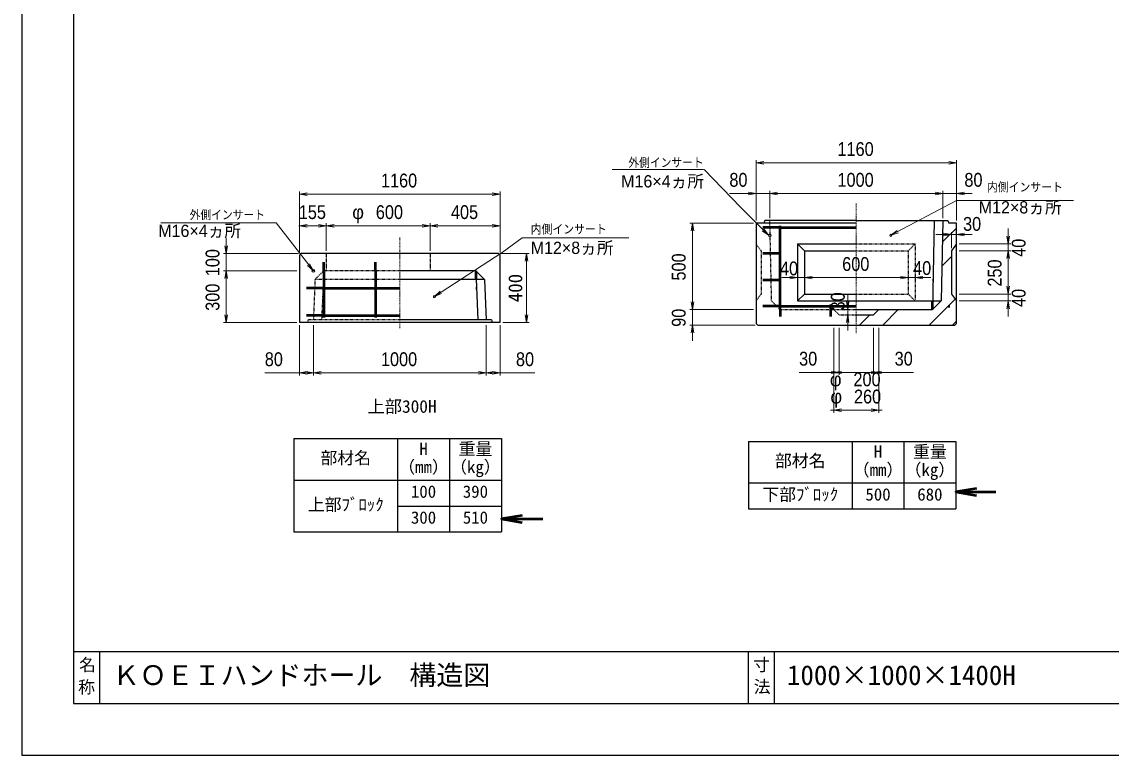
# Model space of a CAD drawing. Units: millimetres, scale not verified. Extents: x -210 to 210, y -148 to 148.
# Drawn here: x -210 to 0, y -148.5 to -7 of the extents above; entities that cross this region are included whole.
import ezdxf
from ezdxf.enums import TextEntityAlignment as Align

# ---------------------------------------------------------------- set-up
doc = ezdxf.new("R2010")
doc.units = ezdxf.units.MM
doc.linetypes.add('USER1', pattern=[12.95, 6.35, -3.175, 0.25, -3.175])
doc.linetypes.add('USER2', pattern=[4.7625, 3.175, -1.5875])
doc.layers.add('0-0', color=7, linetype='Continuous')
for name, color, linetype, lineweight in [('0-1_0', 9, 'Continuous', 25), ('0-2_dims', 2, 'Continuous', 13), ('0-3_pen1実線', 4, 'Continuous', 13), ('0-4_pen2実線', 3, 'Continuous', 13), ('0-5_pen3実線', 7, 'Continuous', 25), ('0-6_pen4実線', 6, 'Continuous', 25), ('0-7_pen1一点', 4, 'USER1', 13), ('0-8_pen2破線', 3, 'USER2', 25), ('0-9_鉄筋１', 7, 'Continuous', 50), ('0-A_鉄筋２', 7, 'Continuous', 50)]:
    doc.layers.add(name, color=color, linetype=linetype, lineweight=lineweight)
doc.styles.add('ＭＳ ゴシック', font='')
doc.styles.add('ＭＳ Ｐゴシック', font='')
doc.styles.get('ＭＳ ゴシック').set_extended_font_data('MS Gothic')
doc.styles.get('ＭＳ Ｐゴシック').set_extended_font_data('MS PGothic')

# ---------------------------------------------------------------- blocks, each defined once
blk = doc.blocks.new('部分図 1')
at = {"layer": '0-1_0'}
blk.add_lwpolyline([(0, 0), (12600, 0), (12600, 8910), (0, 8910)], close=True, dxfattribs=at)
at = {"layer": '0-2_dims'}
for p, q in [((4246, 3094), (4246, 3444.21)), ((5406, 3429.21), (4246, 3429.21)), ((5406, 3094), (5406, 3444.21)), ((1606, 2909), (1606, 3262.21)), ((2766, 3247.21), (1606, 3247.21)), ((2766, 2909), (2766, 3262.21)), ((4246, 3251.17), (4091.91, 3251.17)), ((4246, 3094), (4246, 3266.17)), ((4246, 3251.17), (4326, 3251.17)), ((4326, 3109), (4326, 3266.17)), ((4326, 3109), (4326, 3266.17)), ((4326, 3251.17), (4416, 3251.17)), ((4326, 3251.17), (5326, 3251.17)), ((5326, 3251.17), (5236, 3251.17)), ((5326, 3109), (5326, 3266.17)), ((5326, 3109), (5326, 3266.17)), ((5326, 3251.17), (5406, 3251.17)), ((5406, 3094), (5406, 3266.17)), ((5406, 3251.17), (5496, 3251.17)), ((1606, 3064.26), (1601.68, 3064.26)), ((1606, 2909), (1606, 3079.26)), ((1761, 3064.26), (1606, 3064.26)), ((1761, 2919), (1761, 3079.26)), ((1761, 2919), (1761, 3079.26)), ((1761, 3064.26), (1765.32, 3064.26)), ((1761, 3064.26), (2361, 3064.26)), ((2361, 2919), (2361, 3079.26)), ((2361, 2919), (2361, 3079.26)), ((2361, 3064.26), (2766, 3064.26)), ((2766, 2909), (2766, 3079.26)), ((4231, 3079), (3863, 3079)), ((3878, 2579), (3878, 3079)), ((5376, 2934), (5376, 3028.11)), ((5406, 2974), (5406, 3028.11)), ((5704.74, 2959), (5704.74, 3049)), ((1182, 2904), (1182, 2994)), ((5376, 3013.11), (5286, 3013.11)), ((5376, 3013.11), (5406, 3013.11)), ((5406, 3013.11), (5496, 3013.11)), ((1601, 2904), (1167, 2904)), ((1182, 2804), (1182, 2904)), ((5421, 2959), (5719.74, 2959)), ((5421, 2919), (5719.74, 2919)), ((5421, 2919), (5719.74, 2919)), ((5704.74, 2919), (5704.74, 2959)), ((5704.74, 2919), (5704.74, 2829)), ((5704.74, 2919), (5704.74, 2669)), ((1591, 2804), (1167, 2804)), ((1591, 2804), (1167, 2804)), ((1182, 2804), (1182, 2504)), ((1182, 2804), (1182, 2714)), ((4526, 2764), (4526, 2779)), ((5126, 2764), (5126, 2779)), ((5126, 2779), (5126, 2749)), ((5166, 2779), (5166, 2749)), ((4486, 2764), (4396, 2764)), ((4486, 2764), (4486, 2749)), ((4526, 2764), (4486, 2764)), ((4526, 2764), (4526, 2749)), ((4526, 2764), (4616, 2764)), ((4526, 2764), (5126, 2764)), ((5126, 2764), (5036, 2764)), ((5126, 2764), (5166, 2764)), ((5166, 2764), (5256, 2764)), ((5704.74, 2669), (5704.74, 2759)), ((3878, 2579), (3878, 2669)), ((4776, 2579), (4776, 2669)), ((5421, 2669), (5719.74, 2669)), ((5421, 2669), (5719.74, 2669)), ((5704.74, 2669), (5704.74, 2629)), ((5421, 2629), (5719.74, 2629)), ((5704.74, 2629), (5704.74, 2539)), ((4231, 2579), (3863, 2579)), ((4231, 2579), (3863, 2579)), ((3878, 2579), (3878, 2489)), ((4776, 2579), (4761, 2579)), ((4776, 2549), (4761, 2549)), ((4776, 2549), (4776, 2579)), ((4776, 2549), (4776, 2459)), ((1591, 2504), (1167, 2504)), ((1606, 2489), (1606, 2198)), ((1686, 2489), (1686, 2198)), ((1686, 2489), (1686, 2198)), ((2686, 2489), (2686, 2198)), ((2686, 2489), (2686, 2198)), ((2766, 2489), (2766, 2198)), ((4241, 2489), (3863, 2489)), ((3878, 2489), (3878, 2399)), ((4696, 2474), (4696, 2201)), ((4696, 2474), (4696, 1982)), ((4726, 2474), (4726, 2201)), ((4726, 2474), (4726, 2201)), ((4926, 2474), (4926, 2201)), ((4926, 2474), (4926, 2201)), ((4956, 2474), (4956, 2201)), ((4956, 2474), (4956, 1982)), ((1686, 2213), (2686, 2213)), ((4726, 2216), (4636, 2216)), ((4726, 2216), (4926, 2216)), ((4926, 2216), (5016, 2216)), ((4696, 1997), (4676, 1997)), ((4696, 1997), (4956, 1997)), ((4956, 1997), (4976, 1997))]:
    blk.add_line(p, q, dxfattribs=at)
at = {"layer": '0-2_dims', "lineweight": 18}
for p, q in [((3943.12, 3389.43), (3414.73, 3389.43)), ((5465.9, 3210.8), (6082.37, 3210.8)), ((1425.14, 3081.91), (803.68, 3081.91)), ((2893.42, 2994.28), (3509.89, 2994.28)), ((2771, 2904), (2934, 2904)), ((2919, 2904), (2919, 2504)), ((2781, 2504), (2934, 2504))]:
    blk.add_line(p, q, dxfattribs=at)
at = {"layer": '0-2_dims', "lineweight": 50}
for p, q in [((5401.61, 1523.5), (5632, 1523.5)), ((2773.43, 1367.5), (3014, 1367.5))]:
    blk.add_line(p, q, dxfattribs=at)
at = {"layer": '0-2_dims'}
for points in [[(4291, 3436.71), (4246, 3429.21), (4291, 3421.71)], [(5361, 3421.71), (5406, 3429.21), (5361, 3436.71)], [(4318, 3009), (4157.85, 3169.15), (3945.97, 3389.43)], [(1651, 3254.71), (1606, 3247.21), (1651, 3239.71)], [(2721, 3239.71), (2766, 3247.21), (2721, 3254.71)], [(4201, 3243.67), (4246, 3251.17), (4201, 3258.67)], [(4371, 3258.67), (4326, 3251.17), (4371, 3243.67)], [(4371, 3258.67), (4326, 3251.17), (4371, 3243.67)], [(5281, 3243.67), (5326, 3251.17), (5281, 3258.67)], [(5281, 3243.67), (5326, 3251.17), (5281, 3258.67)], [(5451, 3258.67), (5406, 3251.17), (5451, 3243.67)], [(5026, 3009), (5406, 3210.8), (5481.45, 3210.8)], [(1686, 2804), (1470.14, 3081.91), (1425.14, 3081.91)], [(1651, 3071.76), (1606, 3064.26), (1651, 3056.76)], [(1716, 3056.76), (1761, 3064.26), (1716, 3071.76)], [(1806, 3071.76), (1761, 3064.26), (1806, 3056.76)], [(2316, 3056.76), (2361, 3064.26), (2316, 3071.76)], [(2406, 3071.76), (2361, 3064.26), (2406, 3056.76)], [(2721, 3056.76), (2766, 3064.26), (2721, 3071.76)], [(3885.5, 3034), (3878, 3079), (3870.5, 3034)], [(4280.88, 3035.52), (4318, 3009), (4291.48, 3046.12)], [(5062.23, 3036.73), (5026, 3009), (5069.26, 3023.48)], [(2386, 2654), (2777.14, 2909), (2893.42, 2994.28)], [(5331, 3005.61), (5376, 3013.11), (5331, 3020.61)], [(5451, 3020.61), (5406, 3013.11), (5451, 3005.61)], [(5697.24, 3004), (5704.74, 2959), (5712.24, 3004)], [(1174.5, 2949), (1182, 2904), (1189.5, 2949)], [(5712.24, 2874), (5704.74, 2919), (5697.24, 2874)], [(5712.24, 2874), (5704.74, 2919), (5697.24, 2874)], [(1652.47, 2834.94), (1686, 2804), (1664.32, 2844.14)], [(1189.5, 2759), (1182, 2804), (1174.5, 2759)], [(1189.5, 2759), (1182, 2804), (1174.5, 2759)], [(4441, 2756.5), (4486, 2764), (4441, 2771.5)], [(4571, 2771.5), (4526, 2764), (4571, 2756.5)], [(4571, 2771.5), (4526, 2764), (4571, 2756.5)], [(5081, 2756.5), (5126, 2764), (5081, 2771.5)], [(5081, 2756.5), (5126, 2764), (5081, 2771.5)], [(5211, 2771.5), (5166, 2764), (5211, 2756.5)], [(5697.24, 2714), (5704.74, 2669), (5712.24, 2714)], [(5697.24, 2714), (5704.74, 2669), (5712.24, 2714)], [(2419.6, 2684.86), (2386, 2654), (2427.79, 2672.29)], [(3870.5, 2624), (3878, 2579), (3885.5, 2624)], [(3870.5, 2624), (3878, 2579), (3885.5, 2624)], [(4768.5, 2624), (4776, 2579), (4783.5, 2624)], [(5712.24, 2584), (5704.74, 2629), (5697.24, 2584)], [(1174.5, 2549), (1182, 2504), (1189.5, 2549)], [(4783.5, 2504), (4776, 2549), (4768.5, 2504)], [(3885.5, 2444), (3878, 2489), (3870.5, 2444)], [(1686, 2213), (1606, 2213), (1405.18, 2213)], [(1651, 2220.5), (1606, 2213), (1651, 2205.5)], [(1641, 2205.5), (1686, 2213), (1641, 2220.5)], [(1731, 2220.5), (1686, 2213), (1731, 2205.5)], [(2641, 2205.5), (2686, 2213), (2641, 2220.5)], [(2731, 2220.5), (2686, 2213), (2731, 2205.5)], [(2686, 2213), (2766, 2213), (2966.82, 2213)], [(2721, 2205.5), (2766, 2213), (2721, 2220.5)], [(4726, 2216), (4696, 2216), (4495.18, 2216)], [(4681, 2208.5), (4726, 2216), (4681, 2223.5)], [(4681, 2208.5), (4726, 2216), (4681, 2223.5)], [(4741, 2223.5), (4696, 2216), (4741, 2208.5)], [(4911, 2208.5), (4956, 2216), (4911, 2223.5)], [(4971, 2223.5), (4926, 2216), (4971, 2208.5)], [(4971, 2223.5), (4926, 2216), (4971, 2208.5)], [(4926, 2216), (4956, 2216), (5156.82, 2216)], [(4741, 2004.5), (4696, 1997), (4741, 1989.5)], [(4911, 1989.5), (4956, 1997), (4911, 2004.5)]]:
    blk.add_lwpolyline(points, dxfattribs=at)
at = {"layer": '0-2_dims', "lineweight": 18}
for points in [[(2926.5, 2859), (2919, 2904), (2911.5, 2859)], [(2911.5, 2549), (2919, 2504), (2926.5, 2549)]]:
    blk.add_lwpolyline(points, dxfattribs=at)
at = {"layer": '0-2_dims', "lineweight": 50}
for points in [[(5521.61, 1543.5), (5401.61, 1523.5), (5521.61, 1503.5)], [(2893.43, 1387.5), (2773.43, 1367.5), (2893.43, 1347.5)]]:
    blk.add_lwpolyline(points, dxfattribs=at)
at = {"layer": '0-3_pen1実線'}
for p, q in [((5323.3, 2968.57), (5406, 3051.26)), ((5320.34, 2830.9), (5376, 2886.56)), ((5247.85, 2489), (5398.22, 2639.37)), ((4843.74, 2489), (4903.74, 2549)), ((4978.44, 2489), (5068.44, 2579)), ((5382.55, 2489), (5406, 2512.45))]:
    blk.add_line(p, q, dxfattribs=at)
at = {"layer": '0-4_pen2実線'}
for centre, radius in [((4326, 3009), 8), ((5026, 3009), 6), ((1686, 2804), 8), ((2386, 2654), 6)]:
    blk.add_circle(centre, radius, dxfattribs=at)
at = {"layer": '0-5_pen3実線'}
for p, q in [((4296, 3094), (4291, 3079)), ((5277.08, 3094), (5266, 2579)), ((5326, 3094), (5316, 2629)), ((5356, 3094), (5361, 3079)), ((4246, 3079), (4246, 2499)), ((4826, 3079), (4246, 3079)), ((5406, 3079), (5361, 3079)), ((5406, 3079), (5361, 3079)), ((5406, 2499), (5406, 3079)), ((1606, 2894), (1616, 2904)), ((2756, 2904), (1616, 2904)), ((2766, 2894), (2756, 2904)), ((4486, 2959), (4826, 2959)), ((4486, 2959), (4526, 2919)), ((4486, 2959), (4486, 2629)), ((4526, 2919), (4826, 2919)), ((4526, 2919), (4526, 2669)), ((5406, 2959), (5376, 2919)), ((5376, 2919), (5376, 2669)), ((1606, 2894), (1606, 2504)), ((2766, 2504), (2766, 2894)), ((2626, 2804), (2186, 2804)), ((2626, 2804), (2676, 2754)), ((2626, 2804), (2637.49, 2519)), ((2676, 2754), (2186, 2754)), ((2676, 2754), (2686, 2519)), ((4526, 2669), (4486, 2629)), ((4526, 2669), (4826, 2669)), ((5376, 2669), (5406, 2629)), ((4486, 2629), (5316, 2629)), ((5316, 2629), (5266, 2579)), ((4826, 2579), (5266, 2579)), ((4826, 2579), (5266, 2579)), ((4826, 2549), (4926, 2549)), ((4826, 2549), (4926, 2549)), ((4926, 2549), (4956, 2579)), ((2766, 2504), (1606, 2504)), ((2716, 2519), (2186, 2519)), ((2716, 2519), (2721, 2504)), ((4246, 2499), (4256, 2489)), ((4256, 2489), (5396, 2489)), ((5406, 2499), (5396, 2489)), ((2173.43, 1832.38), (2173.43, 1292.38)), ((2473.43, 1832.38), (2473.43, 1292.38)), ((4801.61, 1816), (4801.61, 1426)), ((5101.61, 1816), (5101.61, 1426)), ((1573.43, 1592.38), (2773.43, 1592.38)), ((4201.61, 1576), (5401.61, 1576)), ((2173.43, 1442.38), (2773.43, 1442.38)), ((450, 600), (450, 300)), ((4350, 600), (4350, 300))]:
    blk.add_line(p, q, dxfattribs=at)
for points in [[(4826, 3094), (4296, 3094), (4291, 3079)], [(4826, 3094), (5356, 3094), (5361, 3079)]]:
    blk.add_lwpolyline(points, dxfattribs=at)
at = {"layer": '0-6_pen4実線'}
for p, q in [((1573.43, 1832.38), (2773.43, 1832.38)), ((1573.43, 1832.38), (1573.43, 1292.38)), ((2773.43, 1832.38), (2773.43, 1292.38)), ((4201.61, 1816), (5401.61, 1816)), ((4201.61, 1816), (4201.61, 1426)), ((5401.61, 1816), (5401.61, 1426)), ((4201.61, 1426), (5401.61, 1426)), ((1573.43, 1292.38), (2773.43, 1292.38)), ((300, 600), (12300, 600)), ((4200, 600), (4200, 300))]:
    blk.add_line(p, q, dxfattribs=at)
blk.add_lwpolyline([(300, 300), (12300, 300), (12300, 8610), (300, 8610)], close=True, dxfattribs=at)
at = {"layer": '0-7_pen1一点'}
for p, q in [((4826, 3194), (4826, 2443.58)), ((2186, 2471), (2186, 2997.67))]:
    blk.add_line(p, q, dxfattribs=at)
at = {"layer": '0-8_pen2破線'}
for p, q in [((4336, 2629), (4326, 3094)), ((1761, 2904), (1761, 2804)), ((2361, 2904), (2361, 2804)), ((4246, 2959), (4276, 2919)), ((4276, 2919), (4276, 2669)), ((4826, 2959), (5166, 2959)), ((4826, 2919), (5126, 2919)), ((5166, 2959), (5126, 2919)), ((5126, 2919), (5126, 2669)), ((5166, 2959), (5166, 2629)), ((5376, 2919), (5376, 2669)), ((1696, 2754), (1746, 2804)), ((1746, 2804), (1733.87, 2518.92)), ((2186, 2804), (1746, 2804)), ((1696, 2754), (1686, 2519)), ((2186, 2754), (1696, 2754)), ((4276, 2669), (4246, 2629)), ((4826, 2669), (5126, 2669)), ((5126, 2669), (5166, 2629)), ((4386, 2579), (4336, 2629)), ((4386, 2579), (4826, 2579)), ((4726, 2549), (4696, 2579)), ((4726, 2549), (4826, 2549)), ((1656, 2519), (1651, 2504)), ((2186, 2519), (1656, 2519))]:
    blk.add_line(p, q, dxfattribs=at)
at = {"layer": '0-9_鉄筋１'}
for p, q in [((4386, 2579), (4386, 3064)), ((4386, 3054), (4826, 3054)), ((1746, 2804), (1746, 2534)), ((2046, 2804), (2046, 2534)), ((2626, 2804), (2626, 2754)), ((1746, 2704), (2186, 2704)), ((4386, 2599), (4826, 2599)), ((4676, 2609), (4676, 2579)), ((5266, 2579), (5266, 2629)), ((1746, 2544), (2186, 2544))]:
    blk.add_line(p, q, dxfattribs=at)
at = {"layer": '0-A_鉄筋２'}
for p, q in [((4386, 3054), (4286, 3054)), ((4386, 2904), (4286, 2904)), ((1746, 2804), (1746, 2854)), ((2046, 2804), (2046, 2854)), ((4386, 2749), (4286, 2749)), ((5266, 2749), (5269.66, 2749)), ((1746, 2704), (1646, 2704)), ((2626, 2704), (2630.03, 2704)), ((4386, 2599), (4286, 2599)), ((5266, 2599), (5266.43, 2599)), ((5357.85, 2599), (5366, 2599)), ((1746, 2544), (1646, 2544)), ((4386, 2579), (4386, 2539)), ((4676, 2579), (4676, 2539))]:
    blk.add_line(p, q, dxfattribs=at)
at = {"layer": '0-2_dims', "color": 7, "style": 'ＭＳ Ｐゴシック', "width": 0.9}
for s, height, p in [('1160', 79.98, (4716.91, 3444.21)), ('外側インサート', 50.68, (3507.8, 3389.43)), ('1160', 79.98, (2076.91, 3262.21)), ('80', 79.98, (4091.91, 3266.17)), ('1000', 79.98, (4716.91, 3266.17)), ('80', 79.98, (5451, 3266.17)), ('内側インサート', 51.2, (5580.74, 3247.21)), ('外側インサート', 50.68, (970.86, 3087.19)), ('155', 79.98, (1601.68, 3079.26)), ('600', 79.98, (2047.36, 3079.26)), ('405', 79.98, (2481.68, 3079.26)), ('30', 79.98, (5443.24, 3011.07)), ('内側インサート', 51.2, (2942.71, 3003.46)), ('40', 79.98, (4384.45, 2753.45)), ('600', 79.98, (4744.18, 2779)), ('40', 79.98, (5154.45, 2755.45)), ('80', 79.98, (1405.18, 2228)), ('1000', 79.98, (2076.91, 2228)), ('80', 79.98, (2857.73, 2228)), ('30', 79.98, (4495.18, 2231)), ('30', 79.98, (5047.73, 2231)), ('200', 79.98, (4809.36, 2111.45)), ('260', 79.98, (4812.36, 2012))]:
    blk.add_text(s, height=height, dxfattribs=at).set_placement(p, align=Align.BOTTOM_LEFT)
at = {"layer": '0-2_dims', "color": 7, "style": 'ＭＳ Ｐゴシック'}
for s, height, p in [('M16×4ヵ所', 70.81, (3466.03, 3265)), ('M12×8ヵ所', 70.81, (5534.17, 3114.21)), ('φ', 79.98, (1911, 3079.26)), ('M16×4ヵ所', 70.81, (789.05, 2978.47)), ('M12×8ヵ所', 70.81, (2943.14, 2880)), ('φ', 79.98, (4673, 2111.45)), ('φ', 79.98, (4676, 2012))]:
    blk.add_text(s, height=height, dxfattribs=at).set_placement(p, align=Align.BOTTOM_LEFT)
at = {"layer": '0-2_dims', "color": 7, "style": 'ＭＳ Ｐゴシック', "width": 0.9}
for s, p in [('40', (5828.83, 2884.45)), ('100', (1167, 2772.18)), ('500', (3863, 2747.18)), ('250', (5689.74, 2712.18)), ('300', (1167, 2572.18)), ('30', (4782.93, 2574.45)), ('40', (5828.83, 2594.45)), ('90', (3863, 2479.45))]:
    blk.add_text(s, height=79.98, rotation=90, dxfattribs=at).set_placement(p, align=Align.BOTTOM_LEFT)
at = {"layer": '0-2_dims', "color": 7, "style": 'ＭＳ ゴシック'}
blk.add_text('400', height=80.65, rotation=90, dxfattribs=at).set_placement((2918.5, 2621.5), align=Align.BOTTOM_LEFT)
at = {"layer": '0-5_pen3実線', "style": 'ＭＳ ゴシック'}
for s, height, p in [('上部300H', 73.31, (1999, 1960)), ('部材名', 71.47, (1727.2, 1663.64)), ('H', 71.47, (2299.05, 1716.13)), ('重量', 71.47, (2525.95, 1716.14)), ('H', 71.47, (4927.24, 1699.75)), ('重量', 71.47, (5154.13, 1699.76)), ('（mm）', 71.49, (2177.16, 1611.12)), ('（kg）', 71.49, (2477.16, 1611.12)), ('部材名', 71.47, (4355.39, 1647.26)), ('（mm）', 71.49, (4805.35, 1594.74)), ('（kg）', 71.49, (5105.35, 1594.74)), ('100', 71.47, (2250.31, 1468.64)), ('390', 71.44, (2550.34, 1468.66)), ('下部ﾌﾞﾛｯｸ', 71.48, (4282.25, 1452.25)), ('500', 71.47, (4878.5, 1452.26)), ('680', 71.48, (5178.49, 1452.25)), ('上部ﾌﾞﾛｯｸ', 71.48, (1654.07, 1393.63)), ('300', 71.47, (2250.32, 1318.64)), ('510', 71.44, (2550.34, 1318.66)), ('名', 71.47, (330.86, 466.05)), ('寸', 71.38, (4229.1, 466.63)), ('ＫＯＥＩハンドホール\u3000構造図', 114.4, (525, 372)), ('1000×1000×1400H', 114.4, (4425, 372.01)), ('法', 71.44, (4232.55, 339.37)), ('称', 71.43, (325.72, 337.31))]:
    blk.add_text(s, height=height, dxfattribs=at).set_placement(p, align=Align.BOTTOM_LEFT)

msp = doc.modelspace()

# ---------------------------------------------------------------- block references
at = {"layer": '0-0', "xscale": 0.0333333, "yscale": 0.0333333}
msp.add_blockref('部分図 1', (-210, -148.5), dxfattribs=at)

doc.saveas('drawing.dxf')
